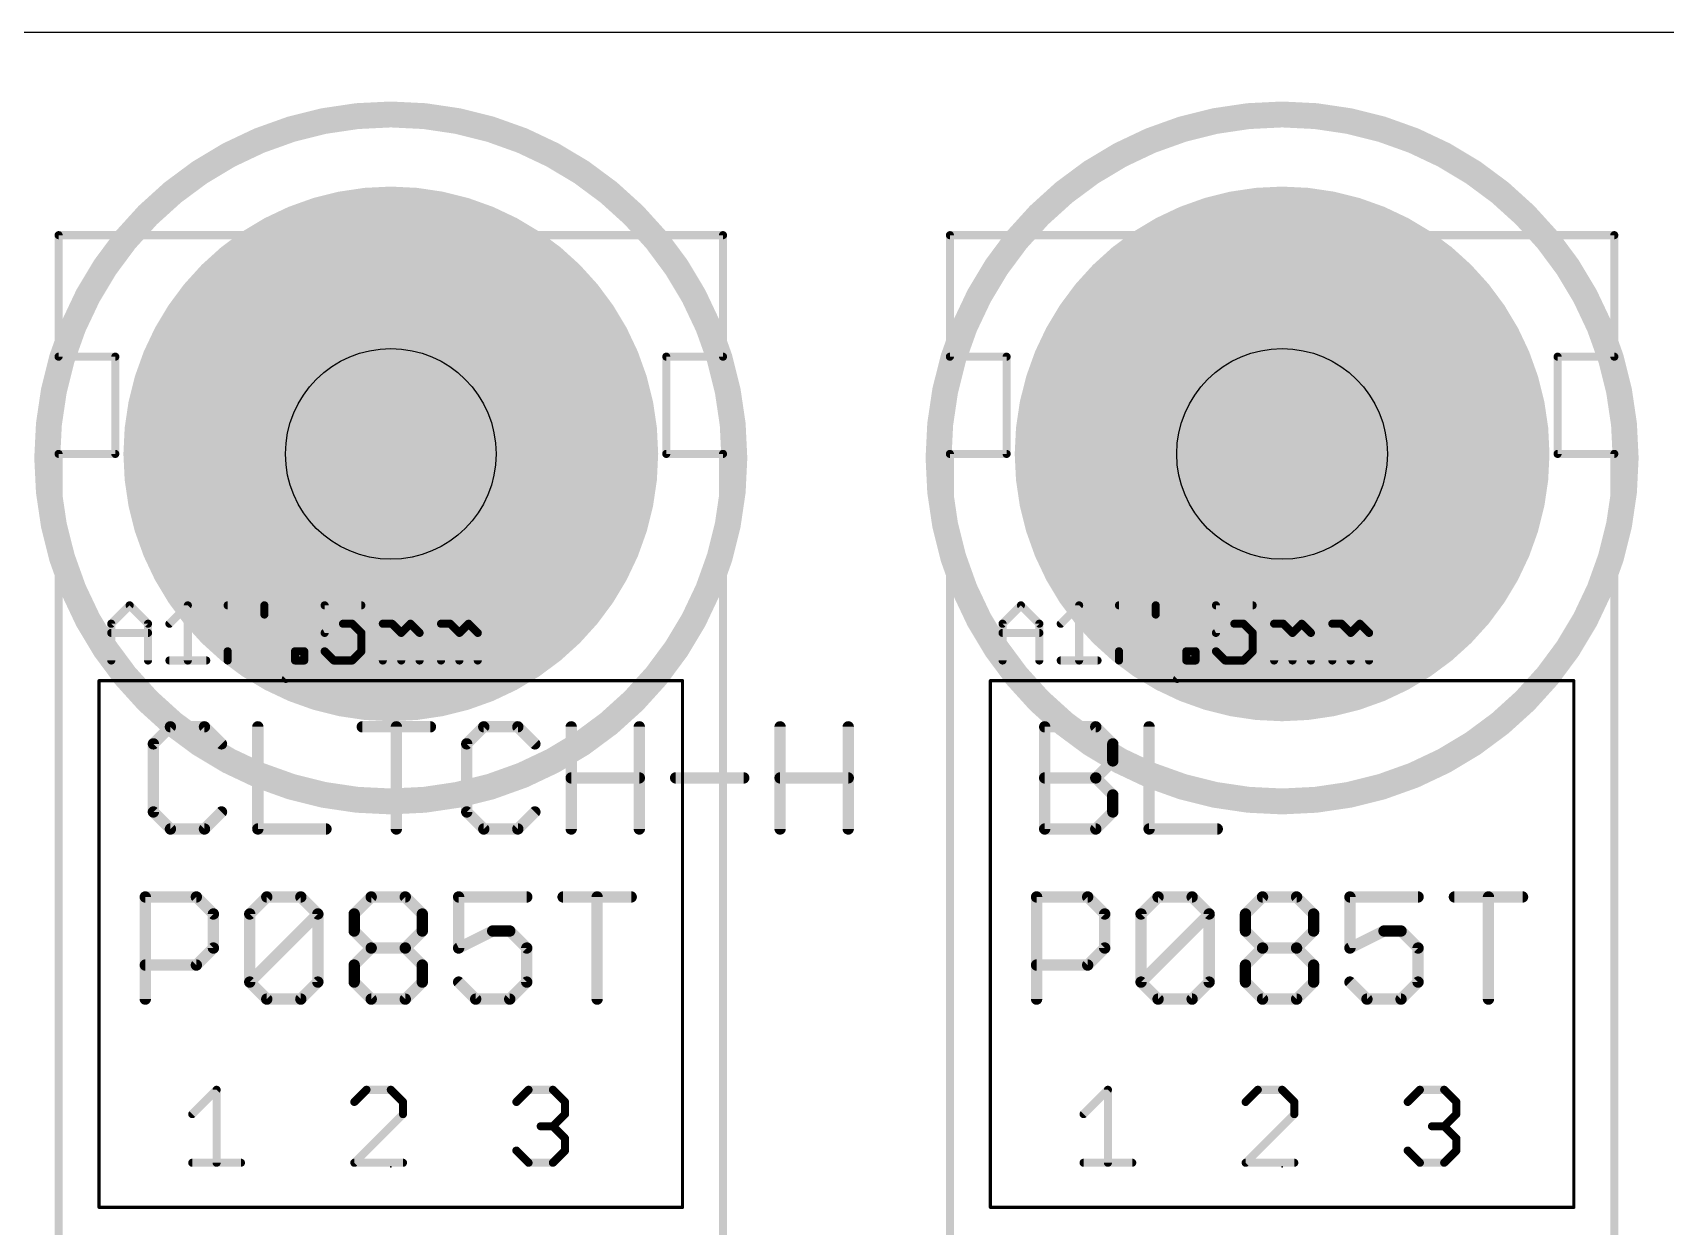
# Model space of a CAD drawing. Extents: x 0 to 5.5, y 0 to 2.75.
# Drawn here: x 0.979 to 1.986, y 2.013 to 2.75 of the extents above; entities that cross this region are included whole.
import ezdxf

# ---------------------------------------------------------------- set-up
doc = ezdxf.new("R2010")
doc.units = 0
for name, color, linetype in [('20', 178, 'CONTINUOUS'), ('21', 250, 'CONTINUOUS'), ('22', 250, 'CONTINUOUS'), ('23', 178, 'CONTINUOUS'), ('25', 250, 'CONTINUOUS'), ('27', 250, 'CONTINUOUS'), ('29', 250, 'CONTINUOUS'), ('30', 250, 'CONTINUOUS'), ('42', 174, 'CONTINUOUS'), ('43', 94, 'CONTINUOUS'), ('51', 250, 'CONTINUOUS')]:
    doc.layers.add(name, color=color, linetype=linetype)

msp = doc.modelspace()

# ---------------------------------------------------------------- linework, layer by layer
at = {"layer": '20'}
msp.add_line((5.5, 2.75), (0, 2.75), dxfattribs=at)
for centre in [(1.2, 2.49), (1.75, 2.49)]:
    msp.add_circle(centre, 0.065, dxfattribs=at)
at = {"layer": '21'}
for points, const_width in [([(1.405, 2.625), (0.995, 2.625)], 0.005), ([(0.995, 2.55), (0.995, 2.625)], 0.005), ([(1.405, 2.55), (1.405, 2.625)], 0.005), ([(1.955, 2.625), (1.545, 2.625)], 0.005), ([(1.545, 2.55), (1.545, 2.625)], 0.005), ([(1.955, 2.55), (1.955, 2.625)], 0.005), ([(1.03, 2.55), (0.995, 2.55)], 0.005), ([(1.03, 2.49), (1.03, 2.55)], 0.005), ([(1.37, 2.49), (1.37, 2.55)], 0.005), ([(1.37, 2.55), (1.405, 2.55)], 0.005), ([(1.58, 2.55), (1.545, 2.55)], 0.005), ([(1.58, 2.49), (1.58, 2.55)], 0.005), ([(1.92, 2.49), (1.92, 2.55)], 0.005), ([(1.92, 2.55), (1.955, 2.55)], 0.005), ([(0.995, 2), (0.995, 2.49)], 0.005), ([(0.995, 2.49), (1.03, 2.49)], 0.005), ([(1.405, 2.49), (1.37, 2.49)], 0.005), ([(1.405, 2), (1.405, 2.49)], 0.005), ([(1.545, 2), (1.545, 2.49)], 0.005), ([(1.545, 2.49), (1.58, 2.49)], 0.005), ([(1.955, 2.49), (1.92, 2.49)], 0.005), ([(1.955, 2), (1.955, 2.49)], 0.005), ([(1.0275, 2.385186), (1.038843, 2.396529)], 0.005), ([(1.038843, 2.396529), (1.050186, 2.385186)], 0.005), ([(1.063411, 2.385186), (1.074754, 2.396529)], 0.005), ([(1.074754, 2.396529), (1.074754, 2.3625)], 0.005), ([(1.099321, 2.396529), (1.122007, 2.396529)], 0.005), ([(1.122007, 2.396529), (1.122007, 2.390858)], 0.005), ([(1.181859, 2.396529), (1.159172, 2.396529)], 0.005), ([(1.159172, 2.396529), (1.159172, 2.379515)], 0.005), ([(1.5775, 2.385186), (1.588843, 2.396529)], 0.005), ([(1.588843, 2.396529), (1.600186, 2.385186)], 0.005), ([(1.613411, 2.385186), (1.624754, 2.396529)], 0.005), ([(1.624754, 2.396529), (1.624754, 2.3625)], 0.005), ([(1.649321, 2.396529), (1.672007, 2.396529)], 0.005), ([(1.672007, 2.396529), (1.672007, 2.390858)], 0.005), ([(1.731859, 2.396529), (1.709172, 2.396529)], 0.005), ([(1.709172, 2.396529), (1.709172, 2.379515)], 0.005), ([(1.122007, 2.390858), (1.099321, 2.368172)], 0.005), ([(1.672007, 2.390858), (1.649321, 2.368172)], 0.005), ([(1.0275, 2.3625), (1.0275, 2.385186)], 0.005), ([(1.0275, 2.379515), (1.050186, 2.379515)], 0.005), ([(1.050186, 2.385186), (1.050186, 2.3625)], 0.005), ([(1.159172, 2.379515), (1.170516, 2.385186)], 0.005), ([(1.170516, 2.385186), (1.176187, 2.385186)], 0.005), ([(1.176187, 2.385186), (1.181859, 2.379515)], 0.005), ([(1.181859, 2.379515), (1.181859, 2.368172)], 0.005), ([(1.195083, 2.3625), (1.195083, 2.385186)], 0.005), ([(1.195083, 2.385186), (1.200755, 2.385186)], 0.005), ([(1.200755, 2.385186), (1.206426, 2.379515)], 0.005), ([(1.206426, 2.379515), (1.212098, 2.385186)], 0.005), ([(1.206426, 2.379515), (1.206426, 2.3625)], 0.005), ([(1.212098, 2.385186), (1.217769, 2.379515)], 0.005), ([(1.217769, 2.379515), (1.217769, 2.3625)], 0.005), ([(1.230994, 2.3625), (1.230994, 2.385186)], 0.005), ([(1.230994, 2.385186), (1.236665, 2.385186)], 0.005), ([(1.236665, 2.385186), (1.242337, 2.379515)], 0.005), ([(1.242337, 2.379515), (1.248008, 2.385186)], 0.005), ([(1.242337, 2.379515), (1.242337, 2.3625)], 0.005), ([(1.248008, 2.385186), (1.25368, 2.379515)], 0.005), ([(1.25368, 2.379515), (1.25368, 2.3625)], 0.005), ([(1.5775, 2.3625), (1.5775, 2.385186)], 0.005), ([(1.5775, 2.379515), (1.600186, 2.379515)], 0.005), ([(1.600186, 2.385186), (1.600186, 2.3625)], 0.005), ([(1.709172, 2.379515), (1.720516, 2.385186)], 0.005), ([(1.720516, 2.385186), (1.726187, 2.385186)], 0.005), ([(1.726187, 2.385186), (1.731859, 2.379515)], 0.005), ([(1.731859, 2.379515), (1.731859, 2.368172)], 0.005), ([(1.745083, 2.3625), (1.745083, 2.385186)], 0.005), ([(1.745083, 2.385186), (1.750755, 2.385186)], 0.005), ([(1.750755, 2.385186), (1.756426, 2.379515)], 0.005), ([(1.756426, 2.379515), (1.762098, 2.385186)], 0.005), ([(1.756426, 2.379515), (1.756426, 2.3625)], 0.005), ([(1.762098, 2.385186), (1.767769, 2.379515)], 0.005), ([(1.767769, 2.379515), (1.767769, 2.3625)], 0.005), ([(1.780994, 2.3625), (1.780994, 2.385186)], 0.005), ([(1.780994, 2.385186), (1.786665, 2.385186)], 0.005), ([(1.786665, 2.385186), (1.792337, 2.379515)], 0.005), ([(1.792337, 2.379515), (1.798008, 2.385186)], 0.005), ([(1.792337, 2.379515), (1.792337, 2.3625)], 0.005), ([(1.798008, 2.385186), (1.80368, 2.379515)], 0.005), ([(1.80368, 2.379515), (1.80368, 2.3625)], 0.005), ([(1.099321, 2.368172), (1.099321, 2.3625)], 0.005), ([(1.146575, 2.368172), (1.140904, 2.368172)], 0.005), ([(1.140904, 2.368172), (1.140904, 2.3625)], 0.005), ([(1.146575, 2.3625), (1.146575, 2.368172)], 0.005), ([(1.164844, 2.3625), (1.159172, 2.368172)], 0.005), ([(1.181859, 2.368172), (1.176187, 2.3625)], 0.005), ([(1.649321, 2.368172), (1.649321, 2.3625)], 0.005), ([(1.696575, 2.368172), (1.690904, 2.368172)], 0.005), ([(1.690904, 2.368172), (1.690904, 2.3625)], 0.005), ([(1.696575, 2.3625), (1.696575, 2.368172)], 0.005), ([(1.714844, 2.3625), (1.709172, 2.368172)], 0.005), ([(1.731859, 2.368172), (1.726187, 2.3625)], 0.005), ([(1.063411, 2.3625), (1.086097, 2.3625)], 0.005), ([(1.135232, 2.351157), (1.146575, 2.3625)], 0.005), ([(1.140904, 2.3625), (1.146575, 2.3625)], 0.005), ([(1.176187, 2.3625), (1.164844, 2.3625)], 0.005), ([(1.613411, 2.3625), (1.636097, 2.3625)], 0.005), ([(1.685232, 2.351157), (1.696575, 2.3625)], 0.005), ([(1.690904, 2.3625), (1.696575, 2.3625)], 0.005), ([(1.726187, 2.3625), (1.714844, 2.3625)], 0.005), ([(1.38, 2.35), (1.02, 2.35)], 0.002), ([(1.02, 2.025), (1.02, 2.35)], 0.002), ([(1.38, 2.35), (1.38, 2.025)], 0.002), ([(1.93, 2.35), (1.57, 2.35)], 0.002), ([(1.57, 2.025), (1.57, 2.35)], 0.002), ([(1.93, 2.35), (1.93, 2.025)], 0.002), ([(1.02, 2.025), (1.38, 2.025)], 0.002), ([(1.57, 2.025), (1.93, 2.025)], 0.002)]:
    msp.add_lwpolyline(points, dxfattribs=dict(at, const_width=const_width))
for points, const_width in [([(0.995, 2.62625, 1), (0.995, 2.62375)], 0.0025), ([(0.99625, 2.625, 1), (0.99375, 2.625)], 0.0025), ([(1.40625, 2.625, 1), (1.40375, 2.625)], 0.0025), ([(1.405, 2.62375, 1), (1.405, 2.62625)], 0.0025), ([(1.545, 2.62625, 1), (1.545, 2.62375)], 0.0025), ([(1.54625, 2.625, 1), (1.54375, 2.625)], 0.0025), ([(1.95625, 2.625, 1), (1.95375, 2.625)], 0.0025), ([(1.955, 2.62375, 1), (1.955, 2.62625)], 0.0025), ([(1.2, 2.419, 1), (1.2, 2.561, 1), (1.2, 2.419)], 0.005), ([(1.75, 2.419, 1), (1.75, 2.561, 1), (1.75, 2.419)], 0.005), ([(0.995, 2.55125, 1), (0.995, 2.54875)], 0.0025), ([(0.99375, 2.55, 1), (0.99625, 2.55)], 0.0025), ([(1.03125, 2.55, 1), (1.02875, 2.55)], 0.0025), ([(1.03, 2.54875, 1), (1.03, 2.55125)], 0.0025), ([(1.37125, 2.55, 1), (1.36875, 2.55)], 0.0025), ([(1.37, 2.55125, 1), (1.37, 2.54875)], 0.0025), ([(1.40375, 2.55, 1), (1.40625, 2.55)], 0.0025), ([(1.405, 2.54875, 1), (1.405, 2.55125)], 0.0025), ([(1.545, 2.55125, 1), (1.545, 2.54875)], 0.0025), ([(1.54375, 2.55, 1), (1.54625, 2.55)], 0.0025), ([(1.58125, 2.55, 1), (1.57875, 2.55)], 0.0025), ([(1.58, 2.54875, 1), (1.58, 2.55125)], 0.0025), ([(1.92125, 2.55, 1), (1.91875, 2.55)], 0.0025), ([(1.92, 2.55125, 1), (1.92, 2.54875)], 0.0025), ([(1.95375, 2.55, 1), (1.95625, 2.55)], 0.0025), ([(1.955, 2.54875, 1), (1.955, 2.55125)], 0.0025), ([(0.99625, 2.49, 1), (0.99375, 2.49)], 0.0025), ([(0.995, 2.49125, 1), (0.995, 2.48875)], 0.0025), ([(1.02875, 2.49, 1), (1.03125, 2.49)], 0.0025), ([(1.03, 2.48875, 1), (1.03, 2.49125)], 0.0025), ([(1.37, 2.49125, 1), (1.37, 2.48875)], 0.0025), ([(1.36875, 2.49, 1), (1.37125, 2.49)], 0.0025), ([(1.40625, 2.49, 1), (1.40375, 2.49)], 0.0025), ([(1.405, 2.48875, 1), (1.405, 2.49125)], 0.0025), ([(1.54625, 2.49, 1), (1.54375, 2.49)], 0.0025), ([(1.545, 2.49125, 1), (1.545, 2.48875)], 0.0025), ([(1.57875, 2.49, 1), (1.58125, 2.49)], 0.0025), ([(1.58, 2.48875, 1), (1.58, 2.49125)], 0.0025), ([(1.92, 2.49125, 1), (1.92, 2.48875)], 0.0025), ([(1.91875, 2.49, 1), (1.92125, 2.49)], 0.0025), ([(1.95625, 2.49, 1), (1.95375, 2.49)], 0.0025), ([(1.955, 2.48875, 1), (1.955, 2.49125)], 0.0025), ([(1.039727, 2.397413, 1), (1.037959, 2.395645)], 0.0025), ([(1.039727, 2.395645, 1), (1.037959, 2.397413)], 0.0025), ([(1.076004, 2.396529, 1), (1.073504, 2.396529)], 0.0025), ([(1.075638, 2.395645, 1), (1.07387, 2.397413)], 0.0025), ([(1.099321, 2.397779, 1), (1.099321, 2.395279)], 0.0025), ([(1.123257, 2.396529, 1), (1.120757, 2.396529)], 0.0025), ([(1.122007, 2.395279, 1), (1.122007, 2.397779)], 0.0025), ([(1.159172, 2.397779, 1), (1.159172, 2.395279)], 0.0025), ([(1.160422, 2.396529, 1), (1.157922, 2.396529)], 0.0025), ([(1.181859, 2.395279, 1), (1.181859, 2.397779)], 0.0025), ([(1.589727, 2.397413, 1), (1.587959, 2.395645)], 0.0025), ([(1.589727, 2.395645, 1), (1.587959, 2.397413)], 0.0025), ([(1.626004, 2.396529, 1), (1.623504, 2.396529)], 0.0025), ([(1.625638, 2.395645, 1), (1.62387, 2.397413)], 0.0025), ([(1.649321, 2.397779, 1), (1.649321, 2.395279)], 0.0025), ([(1.673257, 2.396529, 1), (1.670757, 2.396529)], 0.0025), ([(1.672007, 2.395279, 1), (1.672007, 2.397779)], 0.0025), ([(1.709172, 2.397779, 1), (1.709172, 2.395279)], 0.0025), ([(1.710422, 2.396529, 1), (1.707922, 2.396529)], 0.0025), ([(1.731859, 2.395279, 1), (1.731859, 2.397779)], 0.0025), ([(1.120757, 2.390858, 1), (1.123257, 2.390858)], 0.0025), ([(1.122891, 2.389974, 1), (1.121123, 2.391741)], 0.0025), ([(1.670757, 2.390858, 1), (1.673257, 2.390858)], 0.0025), ([(1.672891, 2.389974, 1), (1.671123, 2.391741)], 0.0025), ([(1.02875, 2.385186, 1), (1.02625, 2.385186)], 0.0025), ([(1.026616, 2.38607, 1), (1.028384, 2.384302)], 0.0025), ([(1.0275, 2.380765, 1), (1.0275, 2.378265)], 0.0025), ([(1.051436, 2.385186, 1), (1.048936, 2.385186)], 0.0025), ([(1.049302, 2.384302, 1), (1.05107, 2.38607)], 0.0025), ([(1.050186, 2.378265, 1), (1.050186, 2.380765)], 0.0025), ([(1.062527, 2.38607, 1), (1.064295, 2.384302)], 0.0025), ([(1.158613, 2.380633, 1), (1.159732, 2.378396)], 0.0025), ([(1.157922, 2.379515, 1), (1.160422, 2.379515)], 0.0025), ([(1.170516, 2.386436, 1), (1.170516, 2.383936)], 0.0025), ([(1.171075, 2.384068, 1), (1.169956, 2.386304)], 0.0025), ([(1.177071, 2.38607, 1), (1.175303, 2.384302)], 0.0025), ([(1.176187, 2.383936, 1), (1.176187, 2.386436)], 0.0025), ([(1.183109, 2.379515, 1), (1.180609, 2.379515)], 0.0025), ([(1.180975, 2.378631, 1), (1.182742, 2.380398)], 0.0025), ([(1.196333, 2.385186, 1), (1.193833, 2.385186)], 0.0025), ([(1.195083, 2.386436, 1), (1.195083, 2.383936)], 0.0025), ([(1.201639, 2.38607, 1), (1.199871, 2.384302)], 0.0025), ([(1.200755, 2.383936, 1), (1.200755, 2.386436)], 0.0025), ([(1.207676, 2.379515, 1), (1.205176, 2.379515)], 0.0025), ([(1.205542, 2.380398, 1), (1.20731, 2.378631)], 0.0025), ([(1.205542, 2.378631, 1), (1.20731, 2.380398)], 0.0025), ([(1.212982, 2.38607, 1), (1.211214, 2.384302)], 0.0025), ([(1.212982, 2.384302, 1), (1.211214, 2.38607)], 0.0025), ([(1.219019, 2.379515, 1), (1.216519, 2.379515)], 0.0025), ([(1.216885, 2.378631, 1), (1.218653, 2.380398)], 0.0025), ([(1.232244, 2.385186, 1), (1.229744, 2.385186)], 0.0025), ([(1.230994, 2.386436, 1), (1.230994, 2.383936)], 0.0025), ([(1.237549, 2.38607, 1), (1.235781, 2.384302)], 0.0025), ([(1.236665, 2.383936, 1), (1.236665, 2.386436)], 0.0025), ([(1.243587, 2.379515, 1), (1.241087, 2.379515)], 0.0025), ([(1.241453, 2.380398, 1), (1.243221, 2.378631)], 0.0025), ([(1.241453, 2.378631, 1), (1.243221, 2.380398)], 0.0025), ([(1.248892, 2.38607, 1), (1.247124, 2.384302)], 0.0025), ([(1.248892, 2.384302, 1), (1.247124, 2.38607)], 0.0025), ([(1.25493, 2.379515, 1), (1.25243, 2.379515)], 0.0025), ([(1.252796, 2.378631, 1), (1.254564, 2.380398)], 0.0025), ([(1.57875, 2.385186, 1), (1.57625, 2.385186)], 0.0025), ([(1.576616, 2.38607, 1), (1.578384, 2.384302)], 0.0025), ([(1.5775, 2.380765, 1), (1.5775, 2.378265)], 0.0025), ([(1.601436, 2.385186, 1), (1.598936, 2.385186)], 0.0025), ([(1.599302, 2.384302, 1), (1.60107, 2.38607)], 0.0025), ([(1.600186, 2.378265, 1), (1.600186, 2.380765)], 0.0025), ([(1.612527, 2.38607, 1), (1.614295, 2.384302)], 0.0025), ([(1.708613, 2.380633, 1), (1.709732, 2.378396)], 0.0025), ([(1.707922, 2.379515, 1), (1.710422, 2.379515)], 0.0025), ([(1.720516, 2.386436, 1), (1.720516, 2.383936)], 0.0025), ([(1.721075, 2.384068, 1), (1.719956, 2.386304)], 0.0025), ([(1.727071, 2.38607, 1), (1.725303, 2.384302)], 0.0025), ([(1.726187, 2.383936, 1), (1.726187, 2.386436)], 0.0025), ([(1.733109, 2.379515, 1), (1.730609, 2.379515)], 0.0025), ([(1.730975, 2.378631, 1), (1.732742, 2.380398)], 0.0025), ([(1.746333, 2.385186, 1), (1.743833, 2.385186)], 0.0025), ([(1.745083, 2.386436, 1), (1.745083, 2.383936)], 0.0025), ([(1.751639, 2.38607, 1), (1.749871, 2.384302)], 0.0025), ([(1.750755, 2.383936, 1), (1.750755, 2.386436)], 0.0025), ([(1.757676, 2.379515, 1), (1.755176, 2.379515)], 0.0025), ([(1.755542, 2.380398, 1), (1.75731, 2.378631)], 0.0025), ([(1.755542, 2.378631, 1), (1.75731, 2.380398)], 0.0025), ([(1.762982, 2.38607, 1), (1.761214, 2.384302)], 0.0025), ([(1.762982, 2.384302, 1), (1.761214, 2.38607)], 0.0025), ([(1.769019, 2.379515, 1), (1.766519, 2.379515)], 0.0025), ([(1.766885, 2.378631, 1), (1.768653, 2.380398)], 0.0025), ([(1.782244, 2.385186, 1), (1.779744, 2.385186)], 0.0025), ([(1.780994, 2.386436, 1), (1.780994, 2.383936)], 0.0025), ([(1.787549, 2.38607, 1), (1.785781, 2.384302)], 0.0025), ([(1.786665, 2.383936, 1), (1.786665, 2.386436)], 0.0025), ([(1.793587, 2.379515, 1), (1.791087, 2.379515)], 0.0025), ([(1.791453, 2.380398, 1), (1.793221, 2.378631)], 0.0025), ([(1.791453, 2.378631, 1), (1.793221, 2.380398)], 0.0025), ([(1.798892, 2.38607, 1), (1.797124, 2.384302)], 0.0025), ([(1.798892, 2.384302, 1), (1.797124, 2.38607)], 0.0025), ([(1.80493, 2.379515, 1), (1.80243, 2.379515)], 0.0025), ([(1.802796, 2.378631, 1), (1.804564, 2.380398)], 0.0025), ([(1.100571, 2.368172, 1), (1.098071, 2.368172)], 0.0025), ([(1.098437, 2.369055, 1), (1.100205, 2.367288)], 0.0025), ([(1.140904, 2.369422, 1), (1.140904, 2.366922)], 0.0025), ([(1.142154, 2.368172, 1), (1.139654, 2.368172)], 0.0025), ([(1.147825, 2.368172, 1), (1.145325, 2.368172)], 0.0025), ([(1.146575, 2.366922, 1), (1.146575, 2.369422)], 0.0025), ([(1.160056, 2.369055, 1), (1.158289, 2.367288)], 0.0025), ([(1.180609, 2.368172, 1), (1.183109, 2.368172)], 0.0025), ([(1.182742, 2.367288, 1), (1.180975, 2.369055)], 0.0025), ([(1.650571, 2.368172, 1), (1.648071, 2.368172)], 0.0025), ([(1.648437, 2.369055, 1), (1.650205, 2.367288)], 0.0025), ([(1.690904, 2.369422, 1), (1.690904, 2.366922)], 0.0025), ([(1.692154, 2.368172, 1), (1.689654, 2.368172)], 0.0025), ([(1.697825, 2.368172, 1), (1.695325, 2.368172)], 0.0025), ([(1.696575, 2.366922, 1), (1.696575, 2.369422)], 0.0025), ([(1.710056, 2.369055, 1), (1.708289, 2.367288)], 0.0025), ([(1.730609, 2.368172, 1), (1.733109, 2.368172)], 0.0025), ([(1.732742, 2.367288, 1), (1.730975, 2.369055)], 0.0025), ([(1.02625, 2.3625, 1), (1.02875, 2.3625)], 0.0025), ([(1.048936, 2.3625, 1), (1.051436, 2.3625)], 0.0025), ([(1.063411, 2.36375, 1), (1.063411, 2.36125)], 0.0025), ([(1.073504, 2.3625, 1), (1.076004, 2.3625)], 0.0025), ([(1.086097, 2.36125, 1), (1.086097, 2.36375)], 0.0025), ([(1.098071, 2.3625, 1), (1.100571, 2.3625)], 0.0025), ([(1.140904, 2.36375, 1), (1.140904, 2.36125)], 0.0025), ([(1.139654, 2.3625, 1), (1.142154, 2.3625)], 0.0025), ([(1.145325, 2.3625, 1), (1.147825, 2.3625)], 0.0025), ([(1.147459, 2.361616, 1), (1.145691, 2.363384)], 0.0025), ([(1.146575, 2.36125, 1), (1.146575, 2.36375)], 0.0025), ([(1.164844, 2.36375, 1), (1.164844, 2.36125)], 0.0025), ([(1.16396, 2.361616, 1), (1.165728, 2.363384)], 0.0025), ([(1.175303, 2.363384, 1), (1.177071, 2.361616)], 0.0025), ([(1.176187, 2.36125, 1), (1.176187, 2.36375)], 0.0025), ([(1.193833, 2.3625, 1), (1.196333, 2.3625)], 0.0025), ([(1.205176, 2.3625, 1), (1.207676, 2.3625)], 0.0025), ([(1.216519, 2.3625, 1), (1.219019, 2.3625)], 0.0025), ([(1.229744, 2.3625, 1), (1.232244, 2.3625)], 0.0025), ([(1.241087, 2.3625, 1), (1.243587, 2.3625)], 0.0025), ([(1.25243, 2.3625, 1), (1.25493, 2.3625)], 0.0025), ([(1.57625, 2.3625, 1), (1.57875, 2.3625)], 0.0025), ([(1.598936, 2.3625, 1), (1.601436, 2.3625)], 0.0025), ([(1.613411, 2.36375, 1), (1.613411, 2.36125)], 0.0025), ([(1.623504, 2.3625, 1), (1.626004, 2.3625)], 0.0025), ([(1.636097, 2.36125, 1), (1.636097, 2.36375)], 0.0025), ([(1.648071, 2.3625, 1), (1.650571, 2.3625)], 0.0025), ([(1.690904, 2.36375, 1), (1.690904, 2.36125)], 0.0025), ([(1.689654, 2.3625, 1), (1.692154, 2.3625)], 0.0025), ([(1.695325, 2.3625, 1), (1.697825, 2.3625)], 0.0025), ([(1.697459, 2.361616, 1), (1.695691, 2.363384)], 0.0025), ([(1.696575, 2.36125, 1), (1.696575, 2.36375)], 0.0025), ([(1.714844, 2.36375, 1), (1.714844, 2.36125)], 0.0025), ([(1.71396, 2.361616, 1), (1.715728, 2.363384)], 0.0025), ([(1.725303, 2.363384, 1), (1.727071, 2.361616)], 0.0025), ([(1.726187, 2.36125, 1), (1.726187, 2.36375)], 0.0025), ([(1.743833, 2.3625, 1), (1.746333, 2.3625)], 0.0025), ([(1.755176, 2.3625, 1), (1.757676, 2.3625)], 0.0025), ([(1.766519, 2.3625, 1), (1.769019, 2.3625)], 0.0025), ([(1.779744, 2.3625, 1), (1.782244, 2.3625)], 0.0025), ([(1.791087, 2.3625, 1), (1.793587, 2.3625)], 0.0025), ([(1.80243, 2.3625, 1), (1.80493, 2.3625)], 0.0025), ([(1.02, 2.3505, 1), (1.02, 2.3495)], 0.001), ([(1.0205, 2.35, 1), (1.0195, 2.35)], 0.001), ([(1.134348, 2.352041, 1), (1.136116, 2.350273)], 0.0025), ([(1.3805, 2.35, 1), (1.3795, 2.35)], 0.001), ([(1.38, 2.3495, 1), (1.38, 2.3505)], 0.001), ([(1.57, 2.3505, 1), (1.57, 2.3495)], 0.001), ([(1.5705, 2.35, 1), (1.5695, 2.35)], 0.001), ([(1.684348, 2.352041, 1), (1.686116, 2.350273)], 0.0025), ([(1.9305, 2.35, 1), (1.9295, 2.35)], 0.001), ([(1.93, 2.3495, 1), (1.93, 2.3505)], 0.001), ([(1.02, 2.0255, 1), (1.02, 2.0245)], 0.001), ([(1.0195, 2.025, 1), (1.0205, 2.025)], 0.001), ([(1.3795, 2.025, 1), (1.3805, 2.025)], 0.001), ([(1.38, 2.0245, 1), (1.38, 2.0255)], 0.001), ([(1.57, 2.0255, 1), (1.57, 2.0245)], 0.001), ([(1.5695, 2.025, 1), (1.5705, 2.025)], 0.001), ([(1.9295, 2.025, 1), (1.9305, 2.025)], 0.001), ([(1.93, 2.0245, 1), (1.93, 2.0255)], 0.001)]:
    msp.add_lwpolyline(points, format="xyb", dxfattribs=dict(at, const_width=const_width))
at = {"layer": '22', "const_width": 0.016}
for points in [[(1.2, 2.2755, 1), (1.2, 2.6995, 1), (1.2, 2.2755)], [(1.75, 2.2755, 1), (1.75, 2.6995, 1), (1.75, 2.2755)]]:
    msp.add_lwpolyline(points, format="xyb", dxfattribs=at)
at = {"layer": '23'}
for p in [(1.2, 2.05), (1.75, 2.05)]:
    msp.add_point(p, dxfattribs=at)
at = {"layer": '25', "const_width": 0.007}
for points in [[(1.064009, 2.321554), (1.0535, 2.311045)], [(1.085027, 2.321554), (1.064009, 2.321554)], [(1.095536, 2.311045), (1.085027, 2.321554)], [(1.117955, 2.321554), (1.117955, 2.2585)], [(1.18241, 2.321554), (1.224446, 2.321554)], [(1.203428, 2.2585), (1.203428, 2.321554)], [(1.257374, 2.321554), (1.246865, 2.311045)], [(1.278392, 2.321554), (1.257374, 2.321554)], [(1.288901, 2.311045), (1.278392, 2.321554)], [(1.31132, 2.2585), (1.31132, 2.321554)], [(1.353356, 2.321554), (1.353356, 2.2585)], [(1.44023, 2.2585), (1.44023, 2.321554)], [(1.482266, 2.321554), (1.482266, 2.2585)], [(1.6035, 2.2585), (1.6035, 2.321554)], [(1.6035, 2.321554), (1.635027, 2.321554)], [(1.635027, 2.321554), (1.645536, 2.311045)], [(1.667955, 2.321554), (1.667955, 2.2585)], [(1.0535, 2.311045), (1.0535, 2.269009)], [(1.246865, 2.311045), (1.246865, 2.269009)], [(1.645536, 2.311045), (1.645536, 2.300536)], [(1.645536, 2.300536), (1.635027, 2.290027)], [(1.31132, 2.290027), (1.353356, 2.290027)], [(1.375775, 2.290027), (1.417811, 2.290027)], [(1.44023, 2.290027), (1.482266, 2.290027)], [(1.6035, 2.290027), (1.635027, 2.290027)], [(1.635027, 2.290027), (1.645536, 2.279518)], [(1.645536, 2.279518), (1.645536, 2.269009)], [(1.0535, 2.269009), (1.064009, 2.2585)], [(1.085027, 2.2585), (1.095536, 2.269009)], [(1.246865, 2.269009), (1.257374, 2.2585)], [(1.278392, 2.2585), (1.288901, 2.269009)], [(1.645536, 2.269009), (1.635027, 2.2585)], [(1.064009, 2.2585), (1.085027, 2.2585)], [(1.117955, 2.2585), (1.159991, 2.2585)], [(1.257374, 2.2585), (1.278392, 2.2585)], [(1.635027, 2.2585), (1.6035, 2.2585)], [(1.667955, 2.2585), (1.709991, 2.2585)]]:
    msp.add_lwpolyline(points, dxfattribs=at)
at = {"layer": '25', "const_width": 0.0035}
for points in [[(1.064009, 2.323304, 1), (1.064009, 2.319804)], [(1.065246, 2.320316, 1), (1.062772, 2.322791)], [(1.086264, 2.322791, 1), (1.08379, 2.320316)], [(1.085027, 2.319804, 1), (1.085027, 2.323304)], [(1.119705, 2.321554, 1), (1.116205, 2.321554)], [(1.18241, 2.323304, 1), (1.18241, 2.319804)], [(1.205178, 2.321554, 1), (1.201678, 2.321554)], [(1.224446, 2.319804, 1), (1.224446, 2.323304)], [(1.257374, 2.323304, 1), (1.257374, 2.319804)], [(1.258611, 2.320316, 1), (1.256136, 2.322791)], [(1.279629, 2.322791, 1), (1.277154, 2.320316)], [(1.278392, 2.319804, 1), (1.278392, 2.323304)], [(1.31307, 2.321554, 1), (1.30957, 2.321554)], [(1.355106, 2.321554, 1), (1.351606, 2.321554)], [(1.44198, 2.321554, 1), (1.43848, 2.321554)], [(1.484016, 2.321554, 1), (1.480516, 2.321554)], [(1.60525, 2.321554, 1), (1.60175, 2.321554)], [(1.6035, 2.323304, 1), (1.6035, 2.319804)], [(1.636264, 2.322791, 1), (1.63379, 2.320316)], [(1.635027, 2.319804, 1), (1.635027, 2.323304)], [(1.669705, 2.321554, 1), (1.666205, 2.321554)], [(1.05525, 2.311045, 1), (1.05175, 2.311045)], [(1.052263, 2.312282, 1), (1.054737, 2.309807)], [(1.094298, 2.309807, 1), (1.096773, 2.312282)], [(1.245627, 2.312282, 1), (1.248102, 2.309807)], [(1.248615, 2.311045, 1), (1.245115, 2.311045)], [(1.287663, 2.309807, 1), (1.290138, 2.312282)], [(1.647286, 2.311045, 1), (1.643786, 2.311045)], [(1.644298, 2.309807, 1), (1.646773, 2.312282)], [(1.643786, 2.300536, 1), (1.647286, 2.300536)], [(1.646773, 2.299298, 1), (1.644298, 2.301773)], [(1.31132, 2.291777, 1), (1.31132, 2.288277)], [(1.353356, 2.288277, 1), (1.353356, 2.291777)], [(1.375775, 2.291777, 1), (1.375775, 2.288277)], [(1.417811, 2.288277, 1), (1.417811, 2.291777)], [(1.44023, 2.291777, 1), (1.44023, 2.288277)], [(1.482266, 2.288277, 1), (1.482266, 2.291777)], [(1.6035, 2.291777, 1), (1.6035, 2.288277)], [(1.636264, 2.291264, 1), (1.63379, 2.28879)], [(1.63379, 2.291264, 1), (1.636264, 2.28879)], [(1.635027, 2.288277, 1), (1.635027, 2.291777)], [(1.647286, 2.279518, 1), (1.643786, 2.279518)], [(1.644298, 2.278281, 1), (1.646773, 2.280755)], [(1.05175, 2.269009, 1), (1.05525, 2.269009)], [(1.054737, 2.270246, 1), (1.052263, 2.267772)], [(1.096773, 2.267772, 1), (1.094298, 2.270246)], [(1.248102, 2.270246, 1), (1.245627, 2.267772)], [(1.245115, 2.269009, 1), (1.248615, 2.269009)], [(1.290138, 2.267772, 1), (1.287663, 2.270246)], [(1.643786, 2.269009, 1), (1.647286, 2.269009)], [(1.646773, 2.267772, 1), (1.644298, 2.270246)], [(1.064009, 2.26025, 1), (1.064009, 2.25675)], [(1.062772, 2.257263, 1), (1.065246, 2.259737)], [(1.08379, 2.259737, 1), (1.086264, 2.257263)], [(1.085027, 2.25675, 1), (1.085027, 2.26025)], [(1.117955, 2.26025, 1), (1.117955, 2.25675)], [(1.116205, 2.2585, 1), (1.119705, 2.2585)], [(1.159991, 2.25675, 1), (1.159991, 2.26025)], [(1.201678, 2.2585, 1), (1.205178, 2.2585)], [(1.257374, 2.26025, 1), (1.257374, 2.25675)], [(1.256136, 2.257263, 1), (1.258611, 2.259737)], [(1.277154, 2.259737, 1), (1.279629, 2.257263)], [(1.278392, 2.25675, 1), (1.278392, 2.26025)], [(1.30957, 2.2585, 1), (1.31307, 2.2585)], [(1.351606, 2.2585, 1), (1.355106, 2.2585)], [(1.43848, 2.2585, 1), (1.44198, 2.2585)], [(1.480516, 2.2585, 1), (1.484016, 2.2585)], [(1.6035, 2.26025, 1), (1.6035, 2.25675)], [(1.60175, 2.2585, 1), (1.60525, 2.2585)], [(1.63379, 2.259737, 1), (1.636264, 2.257263)], [(1.635027, 2.25675, 1), (1.635027, 2.26025)], [(1.667955, 2.26025, 1), (1.667955, 2.25675)], [(1.666205, 2.2585, 1), (1.669705, 2.2585)], [(1.709991, 2.25675, 1), (1.709991, 2.26025)]]:
    msp.add_lwpolyline(points, format="xyb", dxfattribs=at)
at = {"layer": '27', "const_width": 0.007}
for points in [[(1.0485, 2.1535), (1.0485, 2.216554)], [(1.0485, 2.216554), (1.080027, 2.216554)], [(1.080027, 2.216554), (1.090536, 2.206045)], [(1.112955, 2.206045), (1.123464, 2.216554)], [(1.123464, 2.216554), (1.144482, 2.216554)], [(1.144482, 2.216554), (1.154991, 2.206045)], [(1.17741, 2.206045), (1.187919, 2.216554)], [(1.187919, 2.216554), (1.208937, 2.216554)], [(1.208937, 2.216554), (1.219446, 2.206045)], [(1.283901, 2.216554), (1.241865, 2.216554)], [(1.241865, 2.216554), (1.241865, 2.185027)], [(1.30632, 2.216554), (1.348356, 2.216554)], [(1.327338, 2.1535), (1.327338, 2.216554)], [(1.5985, 2.1535), (1.5985, 2.216554)], [(1.5985, 2.216554), (1.630027, 2.216554)], [(1.630027, 2.216554), (1.640536, 2.206045)], [(1.662955, 2.206045), (1.673464, 2.216554)], [(1.673464, 2.216554), (1.694482, 2.216554)], [(1.694482, 2.216554), (1.704991, 2.206045)], [(1.72741, 2.206045), (1.737919, 2.216554)], [(1.737919, 2.216554), (1.758937, 2.216554)], [(1.758937, 2.216554), (1.769446, 2.206045)], [(1.833901, 2.216554), (1.791865, 2.216554)], [(1.791865, 2.216554), (1.791865, 2.185027)], [(1.85632, 2.216554), (1.898356, 2.216554)], [(1.877338, 2.1535), (1.877338, 2.216554)], [(1.090536, 2.206045), (1.090536, 2.185027)], [(1.112955, 2.164009), (1.112955, 2.206045)], [(1.112955, 2.164009), (1.154991, 2.206045)], [(1.154991, 2.206045), (1.154991, 2.164009)], [(1.17741, 2.195536), (1.17741, 2.206045)], [(1.219446, 2.206045), (1.219446, 2.195536)], [(1.640536, 2.206045), (1.640536, 2.185027)], [(1.662955, 2.164009), (1.662955, 2.206045)], [(1.662955, 2.164009), (1.704991, 2.206045)], [(1.704991, 2.206045), (1.704991, 2.164009)], [(1.72741, 2.195536), (1.72741, 2.206045)], [(1.769446, 2.206045), (1.769446, 2.195536)], [(1.187919, 2.185027), (1.17741, 2.195536)], [(1.219446, 2.195536), (1.208937, 2.185027)], [(1.241865, 2.185027), (1.262883, 2.195536)], [(1.262883, 2.195536), (1.273392, 2.195536)], [(1.273392, 2.195536), (1.283901, 2.185027)], [(1.737919, 2.185027), (1.72741, 2.195536)], [(1.769446, 2.195536), (1.758937, 2.185027)], [(1.791865, 2.185027), (1.812883, 2.195536)], [(1.812883, 2.195536), (1.823392, 2.195536)], [(1.823392, 2.195536), (1.833901, 2.185027)], [(1.090536, 2.185027), (1.080027, 2.174518)], [(1.17741, 2.174518), (1.187919, 2.185027)], [(1.187919, 2.185027), (1.208937, 2.185027)], [(1.208937, 2.185027), (1.219446, 2.174518)], [(1.283901, 2.185027), (1.283901, 2.164009)], [(1.640536, 2.185027), (1.630027, 2.174518)], [(1.72741, 2.174518), (1.737919, 2.185027)], [(1.737919, 2.185027), (1.758937, 2.185027)], [(1.758937, 2.185027), (1.769446, 2.174518)], [(1.833901, 2.185027), (1.833901, 2.164009)], [(1.080027, 2.174518), (1.0485, 2.174518)], [(1.17741, 2.164009), (1.17741, 2.174518)], [(1.219446, 2.174518), (1.219446, 2.164009)], [(1.630027, 2.174518), (1.5985, 2.174518)], [(1.72741, 2.164009), (1.72741, 2.174518)], [(1.769446, 2.174518), (1.769446, 2.164009)], [(1.123464, 2.1535), (1.112955, 2.164009)], [(1.154991, 2.164009), (1.144482, 2.1535)], [(1.187919, 2.1535), (1.17741, 2.164009)], [(1.219446, 2.164009), (1.208937, 2.1535)], [(1.252374, 2.1535), (1.241865, 2.164009)], [(1.283901, 2.164009), (1.273392, 2.1535)], [(1.673464, 2.1535), (1.662955, 2.164009)], [(1.704991, 2.164009), (1.694482, 2.1535)], [(1.737919, 2.1535), (1.72741, 2.164009)], [(1.769446, 2.164009), (1.758937, 2.1535)], [(1.802374, 2.1535), (1.791865, 2.164009)], [(1.833901, 2.164009), (1.823392, 2.1535)], [(1.144482, 2.1535), (1.123464, 2.1535)], [(1.208937, 2.1535), (1.187919, 2.1535)], [(1.273392, 2.1535), (1.252374, 2.1535)], [(1.694482, 2.1535), (1.673464, 2.1535)], [(1.758937, 2.1535), (1.737919, 2.1535)], [(1.823392, 2.1535), (1.802374, 2.1535)]]:
    msp.add_lwpolyline(points, dxfattribs=at)
at = {"layer": '27', "const_width": 0.0035}
for points in [[(1.05025, 2.216554, 1), (1.04675, 2.216554)], [(1.0485, 2.218304, 1), (1.0485, 2.214804)], [(1.081264, 2.217791, 1), (1.07879, 2.215316)], [(1.080027, 2.214804, 1), (1.080027, 2.218304)], [(1.123464, 2.218304, 1), (1.123464, 2.214804)], [(1.124701, 2.215316, 1), (1.122227, 2.217791)], [(1.145719, 2.217791, 1), (1.143244, 2.215316)], [(1.144482, 2.214804, 1), (1.144482, 2.218304)], [(1.187919, 2.218304, 1), (1.187919, 2.214804)], [(1.189156, 2.215316, 1), (1.186681, 2.217791)], [(1.210174, 2.217791, 1), (1.207699, 2.215316)], [(1.208937, 2.214804, 1), (1.208937, 2.218304)], [(1.241865, 2.218304, 1), (1.241865, 2.214804)], [(1.243615, 2.216554, 1), (1.240115, 2.216554)], [(1.283901, 2.214804, 1), (1.283901, 2.218304)], [(1.30632, 2.218304, 1), (1.30632, 2.214804)], [(1.329088, 2.216554, 1), (1.325588, 2.216554)], [(1.348356, 2.214804, 1), (1.348356, 2.218304)], [(1.60025, 2.216554, 1), (1.59675, 2.216554)], [(1.5985, 2.218304, 1), (1.5985, 2.214804)], [(1.631264, 2.217791, 1), (1.62879, 2.215316)], [(1.630027, 2.214804, 1), (1.630027, 2.218304)], [(1.673464, 2.218304, 1), (1.673464, 2.214804)], [(1.674701, 2.215316, 1), (1.672227, 2.217791)], [(1.695719, 2.217791, 1), (1.693244, 2.215316)], [(1.694482, 2.214804, 1), (1.694482, 2.218304)], [(1.737919, 2.218304, 1), (1.737919, 2.214804)], [(1.739156, 2.215316, 1), (1.736681, 2.217791)], [(1.760174, 2.217791, 1), (1.757699, 2.215316)], [(1.758937, 2.214804, 1), (1.758937, 2.218304)], [(1.791865, 2.218304, 1), (1.791865, 2.214804)], [(1.793615, 2.216554, 1), (1.790115, 2.216554)], [(1.833901, 2.214804, 1), (1.833901, 2.218304)], [(1.85632, 2.218304, 1), (1.85632, 2.214804)], [(1.879088, 2.216554, 1), (1.875588, 2.216554)], [(1.898356, 2.214804, 1), (1.898356, 2.218304)], [(1.092286, 2.206045, 1), (1.088786, 2.206045)], [(1.089298, 2.204807, 1), (1.091773, 2.207282)], [(1.114705, 2.206045, 1), (1.111205, 2.206045)], [(1.111718, 2.207282, 1), (1.114192, 2.204807)], [(1.156741, 2.206045, 1), (1.153241, 2.206045)], [(1.156228, 2.204807, 1), (1.153753, 2.207282)], [(1.153753, 2.204807, 1), (1.156228, 2.207282)], [(1.17916, 2.206045, 1), (1.17566, 2.206045)], [(1.176173, 2.207282, 1), (1.178647, 2.204807)], [(1.221196, 2.206045, 1), (1.217696, 2.206045)], [(1.218208, 2.204807, 1), (1.220683, 2.207282)], [(1.642286, 2.206045, 1), (1.638786, 2.206045)], [(1.639298, 2.204807, 1), (1.641773, 2.207282)], [(1.664705, 2.206045, 1), (1.661205, 2.206045)], [(1.661718, 2.207282, 1), (1.664192, 2.204807)], [(1.706741, 2.206045, 1), (1.703241, 2.206045)], [(1.706228, 2.204807, 1), (1.703753, 2.207282)], [(1.703753, 2.204807, 1), (1.706228, 2.207282)], [(1.72916, 2.206045, 1), (1.72566, 2.206045)], [(1.726173, 2.207282, 1), (1.728647, 2.204807)], [(1.771196, 2.206045, 1), (1.767696, 2.206045)], [(1.768208, 2.204807, 1), (1.770683, 2.207282)], [(1.178647, 2.196773, 1), (1.176173, 2.194298)], [(1.17566, 2.195536, 1), (1.17916, 2.195536)], [(1.217696, 2.195536, 1), (1.221196, 2.195536)], [(1.220683, 2.194298, 1), (1.218208, 2.196773)], [(1.262883, 2.197286, 1), (1.262883, 2.193786)], [(1.263665, 2.193971, 1), (1.2621, 2.197101)], [(1.274629, 2.196773, 1), (1.272154, 2.194298)], [(1.273392, 2.193786, 1), (1.273392, 2.197286)], [(1.728647, 2.196773, 1), (1.726173, 2.194298)], [(1.72566, 2.195536, 1), (1.72916, 2.195536)], [(1.767696, 2.195536, 1), (1.771196, 2.195536)], [(1.770683, 2.194298, 1), (1.768208, 2.196773)], [(1.812883, 2.197286, 1), (1.812883, 2.193786)], [(1.813665, 2.193971, 1), (1.8121, 2.197101)], [(1.824629, 2.196773, 1), (1.822154, 2.194298)], [(1.823392, 2.193786, 1), (1.823392, 2.197286)], [(1.088786, 2.185027, 1), (1.092286, 2.185027)], [(1.091773, 2.18379, 1), (1.089298, 2.186264)], [(1.187919, 2.186777, 1), (1.187919, 2.183277)], [(1.189156, 2.18379, 1), (1.186681, 2.186264)], [(1.186681, 2.18379, 1), (1.189156, 2.186264)], [(1.210174, 2.186264, 1), (1.207699, 2.18379)], [(1.207699, 2.186264, 1), (1.210174, 2.18379)], [(1.208937, 2.183277, 1), (1.208937, 2.186777)], [(1.241082, 2.186592, 1), (1.242648, 2.183462)], [(1.240115, 2.185027, 1), (1.243615, 2.185027)], [(1.285651, 2.185027, 1), (1.282151, 2.185027)], [(1.282663, 2.18379, 1), (1.285138, 2.186264)], [(1.638786, 2.185027, 1), (1.642286, 2.185027)], [(1.641773, 2.18379, 1), (1.639298, 2.186264)], [(1.737919, 2.186777, 1), (1.737919, 2.183277)], [(1.739156, 2.18379, 1), (1.736681, 2.186264)], [(1.736681, 2.18379, 1), (1.739156, 2.186264)], [(1.760174, 2.186264, 1), (1.757699, 2.18379)], [(1.757699, 2.186264, 1), (1.760174, 2.18379)], [(1.758937, 2.183277, 1), (1.758937, 2.186777)], [(1.791082, 2.186592, 1), (1.792648, 2.183462)], [(1.790115, 2.185027, 1), (1.793615, 2.185027)], [(1.835651, 2.185027, 1), (1.832151, 2.185027)], [(1.832663, 2.18379, 1), (1.835138, 2.186264)], [(1.0485, 2.176268, 1), (1.0485, 2.172768)], [(1.07879, 2.175755, 1), (1.081264, 2.173281)], [(1.080027, 2.172768, 1), (1.080027, 2.176268)], [(1.17916, 2.174518, 1), (1.17566, 2.174518)], [(1.176173, 2.175755, 1), (1.178647, 2.173281)], [(1.221196, 2.174518, 1), (1.217696, 2.174518)], [(1.218208, 2.173281, 1), (1.220683, 2.175755)], [(1.5985, 2.176268, 1), (1.5985, 2.172768)], [(1.62879, 2.175755, 1), (1.631264, 2.173281)], [(1.630027, 2.172768, 1), (1.630027, 2.176268)], [(1.72916, 2.174518, 1), (1.72566, 2.174518)], [(1.726173, 2.175755, 1), (1.728647, 2.173281)], [(1.771196, 2.174518, 1), (1.767696, 2.174518)], [(1.768208, 2.173281, 1), (1.770683, 2.175755)], [(1.114192, 2.165246, 1), (1.111718, 2.162772)], [(1.111718, 2.165246, 1), (1.114192, 2.162772)], [(1.156228, 2.162772, 1), (1.153753, 2.165246)], [(1.178647, 2.165246, 1), (1.176173, 2.162772)], [(1.220683, 2.162772, 1), (1.218208, 2.165246)], [(1.243102, 2.165246, 1), (1.240627, 2.162772)], [(1.285138, 2.162772, 1), (1.282663, 2.165246)], [(1.664192, 2.165246, 1), (1.661718, 2.162772)], [(1.661718, 2.165246, 1), (1.664192, 2.162772)], [(1.706228, 2.162772, 1), (1.703753, 2.165246)], [(1.728647, 2.165246, 1), (1.726173, 2.162772)], [(1.770683, 2.162772, 1), (1.768208, 2.165246)], [(1.793102, 2.165246, 1), (1.790627, 2.162772)], [(1.835138, 2.162772, 1), (1.832663, 2.165246)], [(1.111205, 2.164009, 1), (1.114705, 2.164009)], [(1.123464, 2.15525, 1), (1.123464, 2.15175)], [(1.122227, 2.152263, 1), (1.124701, 2.154737)], [(1.143244, 2.154737, 1), (1.145719, 2.152263)], [(1.144482, 2.15175, 1), (1.144482, 2.15525)], [(1.153241, 2.164009, 1), (1.156741, 2.164009)], [(1.17566, 2.164009, 1), (1.17916, 2.164009)], [(1.187919, 2.15525, 1), (1.187919, 2.15175)], [(1.186681, 2.152263, 1), (1.189156, 2.154737)], [(1.207699, 2.154737, 1), (1.210174, 2.152263)], [(1.208937, 2.15175, 1), (1.208937, 2.15525)], [(1.217696, 2.164009, 1), (1.221196, 2.164009)], [(1.252374, 2.15525, 1), (1.252374, 2.15175)], [(1.251136, 2.152263, 1), (1.253611, 2.154737)], [(1.272154, 2.154737, 1), (1.274629, 2.152263)], [(1.273392, 2.15175, 1), (1.273392, 2.15525)], [(1.282151, 2.164009, 1), (1.285651, 2.164009)], [(1.661205, 2.164009, 1), (1.664705, 2.164009)], [(1.673464, 2.15525, 1), (1.673464, 2.15175)], [(1.672227, 2.152263, 1), (1.674701, 2.154737)], [(1.693244, 2.154737, 1), (1.695719, 2.152263)], [(1.694482, 2.15175, 1), (1.694482, 2.15525)], [(1.703241, 2.164009, 1), (1.706741, 2.164009)], [(1.72566, 2.164009, 1), (1.72916, 2.164009)], [(1.737919, 2.15525, 1), (1.737919, 2.15175)], [(1.736681, 2.152263, 1), (1.739156, 2.154737)], [(1.757699, 2.154737, 1), (1.760174, 2.152263)], [(1.758937, 2.15175, 1), (1.758937, 2.15525)], [(1.767696, 2.164009, 1), (1.771196, 2.164009)], [(1.802374, 2.15525, 1), (1.802374, 2.15175)], [(1.801136, 2.152263, 1), (1.803611, 2.154737)], [(1.822154, 2.154737, 1), (1.824629, 2.152263)], [(1.823392, 2.15175, 1), (1.823392, 2.15525)], [(1.832151, 2.164009, 1), (1.835651, 2.164009)], [(1.04675, 2.1535, 1), (1.05025, 2.1535)], [(1.325588, 2.1535, 1), (1.329088, 2.1535)], [(1.59675, 2.1535, 1), (1.60025, 2.1535)], [(1.875588, 2.1535, 1), (1.879088, 2.1535)]]:
    msp.add_lwpolyline(points, format="xyb", dxfattribs=at)
at = {"layer": '29', "const_width": 0.069}
for points in [[(1.2, 2.4555, 1), (1.2, 2.5245, 1), (1.2, 2.4555)], [(1.75, 2.4555, 1), (1.75, 2.5245, 1), (1.75, 2.4555)]]:
    msp.add_lwpolyline(points, format="xyb", dxfattribs=at)
at = {"layer": '30', "const_width": 0.069}
for points in [[(1.2, 2.4555, 1), (1.2, 2.5245, 1), (1.2, 2.4555)], [(1.75, 2.4555, 1), (1.75, 2.5245, 1), (1.75, 2.4555)]]:
    msp.add_lwpolyline(points, format="xyb", dxfattribs=at)
at = {"layer": '42', "const_width": 0.165}
for points in [[(1.2, 2.4075, 1), (1.2, 2.5725, 1), (1.2, 2.4075)], [(1.75, 2.4075, 1), (1.75, 2.5725, 1), (1.75, 2.4075)]]:
    msp.add_lwpolyline(points, format="xyb", dxfattribs=at)
at = {"layer": '43', "const_width": 0.165}
for points in [[(1.2, 2.4075, 1), (1.2, 2.5725, 1), (1.2, 2.4075)], [(1.75, 2.4075, 1), (1.75, 2.5725, 1), (1.75, 2.4075)]]:
    msp.add_lwpolyline(points, format="xyb", dxfattribs=at)
at = {"layer": '51', "const_width": 0.005}
for points in [[(1.0775, 2.082526), (1.092513, 2.097538)], [(1.092513, 2.097538), (1.092513, 2.0525)], [(1.185006, 2.097538), (1.1775, 2.090032)], [(1.200019, 2.097538), (1.185006, 2.097538)], [(1.207526, 2.090032), (1.200019, 2.097538)], [(1.2775, 2.090032), (1.285006, 2.097538)], [(1.285006, 2.097538), (1.300019, 2.097538)], [(1.300019, 2.097538), (1.307526, 2.090032)], [(1.6275, 2.082526), (1.642513, 2.097538)], [(1.642513, 2.097538), (1.642513, 2.0525)], [(1.735006, 2.097538), (1.7275, 2.090032)], [(1.750019, 2.097538), (1.735006, 2.097538)], [(1.757526, 2.090032), (1.750019, 2.097538)], [(1.8275, 2.090032), (1.835006, 2.097538)], [(1.835006, 2.097538), (1.850019, 2.097538)], [(1.850019, 2.097538), (1.857526, 2.090032)], [(1.207526, 2.082526), (1.207526, 2.090032)], [(1.307526, 2.090032), (1.307526, 2.082526)], [(1.757526, 2.082526), (1.757526, 2.090032)], [(1.857526, 2.090032), (1.857526, 2.082526)], [(1.1775, 2.0525), (1.207526, 2.082526)], [(1.300019, 2.075019), (1.292513, 2.075019)], [(1.307526, 2.082526), (1.300019, 2.075019)], [(1.300019, 2.075019), (1.307526, 2.067513)], [(1.7275, 2.0525), (1.757526, 2.082526)], [(1.850019, 2.075019), (1.842513, 2.075019)], [(1.857526, 2.082526), (1.850019, 2.075019)], [(1.850019, 2.075019), (1.857526, 2.067513)], [(1.307526, 2.067513), (1.307526, 2.060006)], [(1.857526, 2.067513), (1.857526, 2.060006)], [(1.285006, 2.0525), (1.2775, 2.060006)], [(1.307526, 2.060006), (1.300019, 2.0525)], [(1.835006, 2.0525), (1.8275, 2.060006)], [(1.857526, 2.060006), (1.850019, 2.0525)], [(1.0775, 2.0525), (1.107526, 2.0525)], [(1.207526, 2.0525), (1.1775, 2.0525)], [(1.300019, 2.0525), (1.285006, 2.0525)], [(1.6275, 2.0525), (1.657526, 2.0525)], [(1.757526, 2.0525), (1.7275, 2.0525)], [(1.850019, 2.0525), (1.835006, 2.0525)]]:
    msp.add_lwpolyline(points, dxfattribs=at)
at = {"layer": '51', "const_width": 0.0025}
for points in [[(1.093763, 2.097538, 1), (1.091263, 2.097538)], [(1.093397, 2.096655, 1), (1.091629, 2.098422)], [(1.185006, 2.098788, 1), (1.185006, 2.096288)], [(1.18589, 2.096655, 1), (1.184123, 2.098422)], [(1.200903, 2.098422, 1), (1.199135, 2.096655)], [(1.200019, 2.096288, 1), (1.200019, 2.098788)], [(1.285006, 2.098788, 1), (1.285006, 2.096288)], [(1.28589, 2.096655, 1), (1.284123, 2.098422)], [(1.300903, 2.098422, 1), (1.299135, 2.096655)], [(1.300019, 2.096288, 1), (1.300019, 2.098788)], [(1.643763, 2.097538, 1), (1.641263, 2.097538)], [(1.643397, 2.096655, 1), (1.641629, 2.098422)], [(1.735006, 2.098788, 1), (1.735006, 2.096288)], [(1.73589, 2.096655, 1), (1.734123, 2.098422)], [(1.750903, 2.098422, 1), (1.749135, 2.096655)], [(1.750019, 2.096288, 1), (1.750019, 2.098788)], [(1.835006, 2.098788, 1), (1.835006, 2.096288)], [(1.83589, 2.096655, 1), (1.834123, 2.098422)], [(1.850903, 2.098422, 1), (1.849135, 2.096655)], [(1.850019, 2.096288, 1), (1.850019, 2.098788)], [(1.176616, 2.090916, 1), (1.178384, 2.089148)], [(1.208776, 2.090032, 1), (1.206276, 2.090032)], [(1.206642, 2.089148, 1), (1.208409, 2.090916)], [(1.276616, 2.090916, 1), (1.278384, 2.089148)], [(1.308776, 2.090032, 1), (1.306276, 2.090032)], [(1.306642, 2.089148, 1), (1.308409, 2.090916)], [(1.726616, 2.090916, 1), (1.728384, 2.089148)], [(1.758776, 2.090032, 1), (1.756276, 2.090032)], [(1.756642, 2.089148, 1), (1.758409, 2.090916)], [(1.826616, 2.090916, 1), (1.828384, 2.089148)], [(1.858776, 2.090032, 1), (1.856276, 2.090032)], [(1.856642, 2.089148, 1), (1.858409, 2.090916)], [(1.076616, 2.083409, 1), (1.078384, 2.081642)], [(1.206276, 2.082526, 1), (1.208776, 2.082526)], [(1.208409, 2.081642, 1), (1.206642, 2.083409)], [(1.292513, 2.076269, 1), (1.292513, 2.073769)], [(1.300903, 2.075903, 1), (1.299135, 2.074135)], [(1.299135, 2.075903, 1), (1.300903, 2.074135)], [(1.300019, 2.073769, 1), (1.300019, 2.076269)], [(1.306276, 2.082526, 1), (1.308776, 2.082526)], [(1.308409, 2.081642, 1), (1.306642, 2.083409)], [(1.626616, 2.083409, 1), (1.628384, 2.081642)], [(1.756276, 2.082526, 1), (1.758776, 2.082526)], [(1.758409, 2.081642, 1), (1.756642, 2.083409)], [(1.842513, 2.076269, 1), (1.842513, 2.073769)], [(1.850903, 2.075903, 1), (1.849135, 2.074135)], [(1.849135, 2.075903, 1), (1.850903, 2.074135)], [(1.850019, 2.073769, 1), (1.850019, 2.076269)], [(1.856276, 2.082526, 1), (1.858776, 2.082526)], [(1.858409, 2.081642, 1), (1.856642, 2.083409)], [(1.308776, 2.067513, 1), (1.306276, 2.067513)], [(1.306642, 2.066629, 1), (1.308409, 2.068397)], [(1.858776, 2.067513, 1), (1.856276, 2.067513)], [(1.856642, 2.066629, 1), (1.858409, 2.068397)], [(1.278384, 2.06089, 1), (1.276616, 2.059123)], [(1.306276, 2.060006, 1), (1.308776, 2.060006)], [(1.308409, 2.059123, 1), (1.306642, 2.06089)], [(1.828384, 2.06089, 1), (1.826616, 2.059123)], [(1.856276, 2.060006, 1), (1.858776, 2.060006)], [(1.858409, 2.059123, 1), (1.856642, 2.06089)], [(1.0775, 2.05375, 1), (1.0775, 2.05125)], [(1.091263, 2.0525, 1), (1.093763, 2.0525)], [(1.107526, 2.05125, 1), (1.107526, 2.05375)], [(1.1775, 2.05375, 1), (1.1775, 2.05125)], [(1.176616, 2.053384, 1), (1.178384, 2.051616)], [(1.207526, 2.05125, 1), (1.207526, 2.05375)], [(1.285006, 2.05375, 1), (1.285006, 2.05125)], [(1.284123, 2.051616, 1), (1.28589, 2.053384)], [(1.299135, 2.053384, 1), (1.300903, 2.051616)], [(1.300019, 2.05125, 1), (1.300019, 2.05375)], [(1.6275, 2.05375, 1), (1.6275, 2.05125)], [(1.641263, 2.0525, 1), (1.643763, 2.0525)], [(1.657526, 2.05125, 1), (1.657526, 2.05375)], [(1.7275, 2.05375, 1), (1.7275, 2.05125)], [(1.726616, 2.053384, 1), (1.728384, 2.051616)], [(1.757526, 2.05125, 1), (1.757526, 2.05375)], [(1.835006, 2.05375, 1), (1.835006, 2.05125)], [(1.834123, 2.051616, 1), (1.83589, 2.053384)], [(1.849135, 2.053384, 1), (1.850903, 2.051616)], [(1.850019, 2.05125, 1), (1.850019, 2.05375)]]:
    msp.add_lwpolyline(points, format="xyb", dxfattribs=at)

doc.saveas('drawing.dxf')
